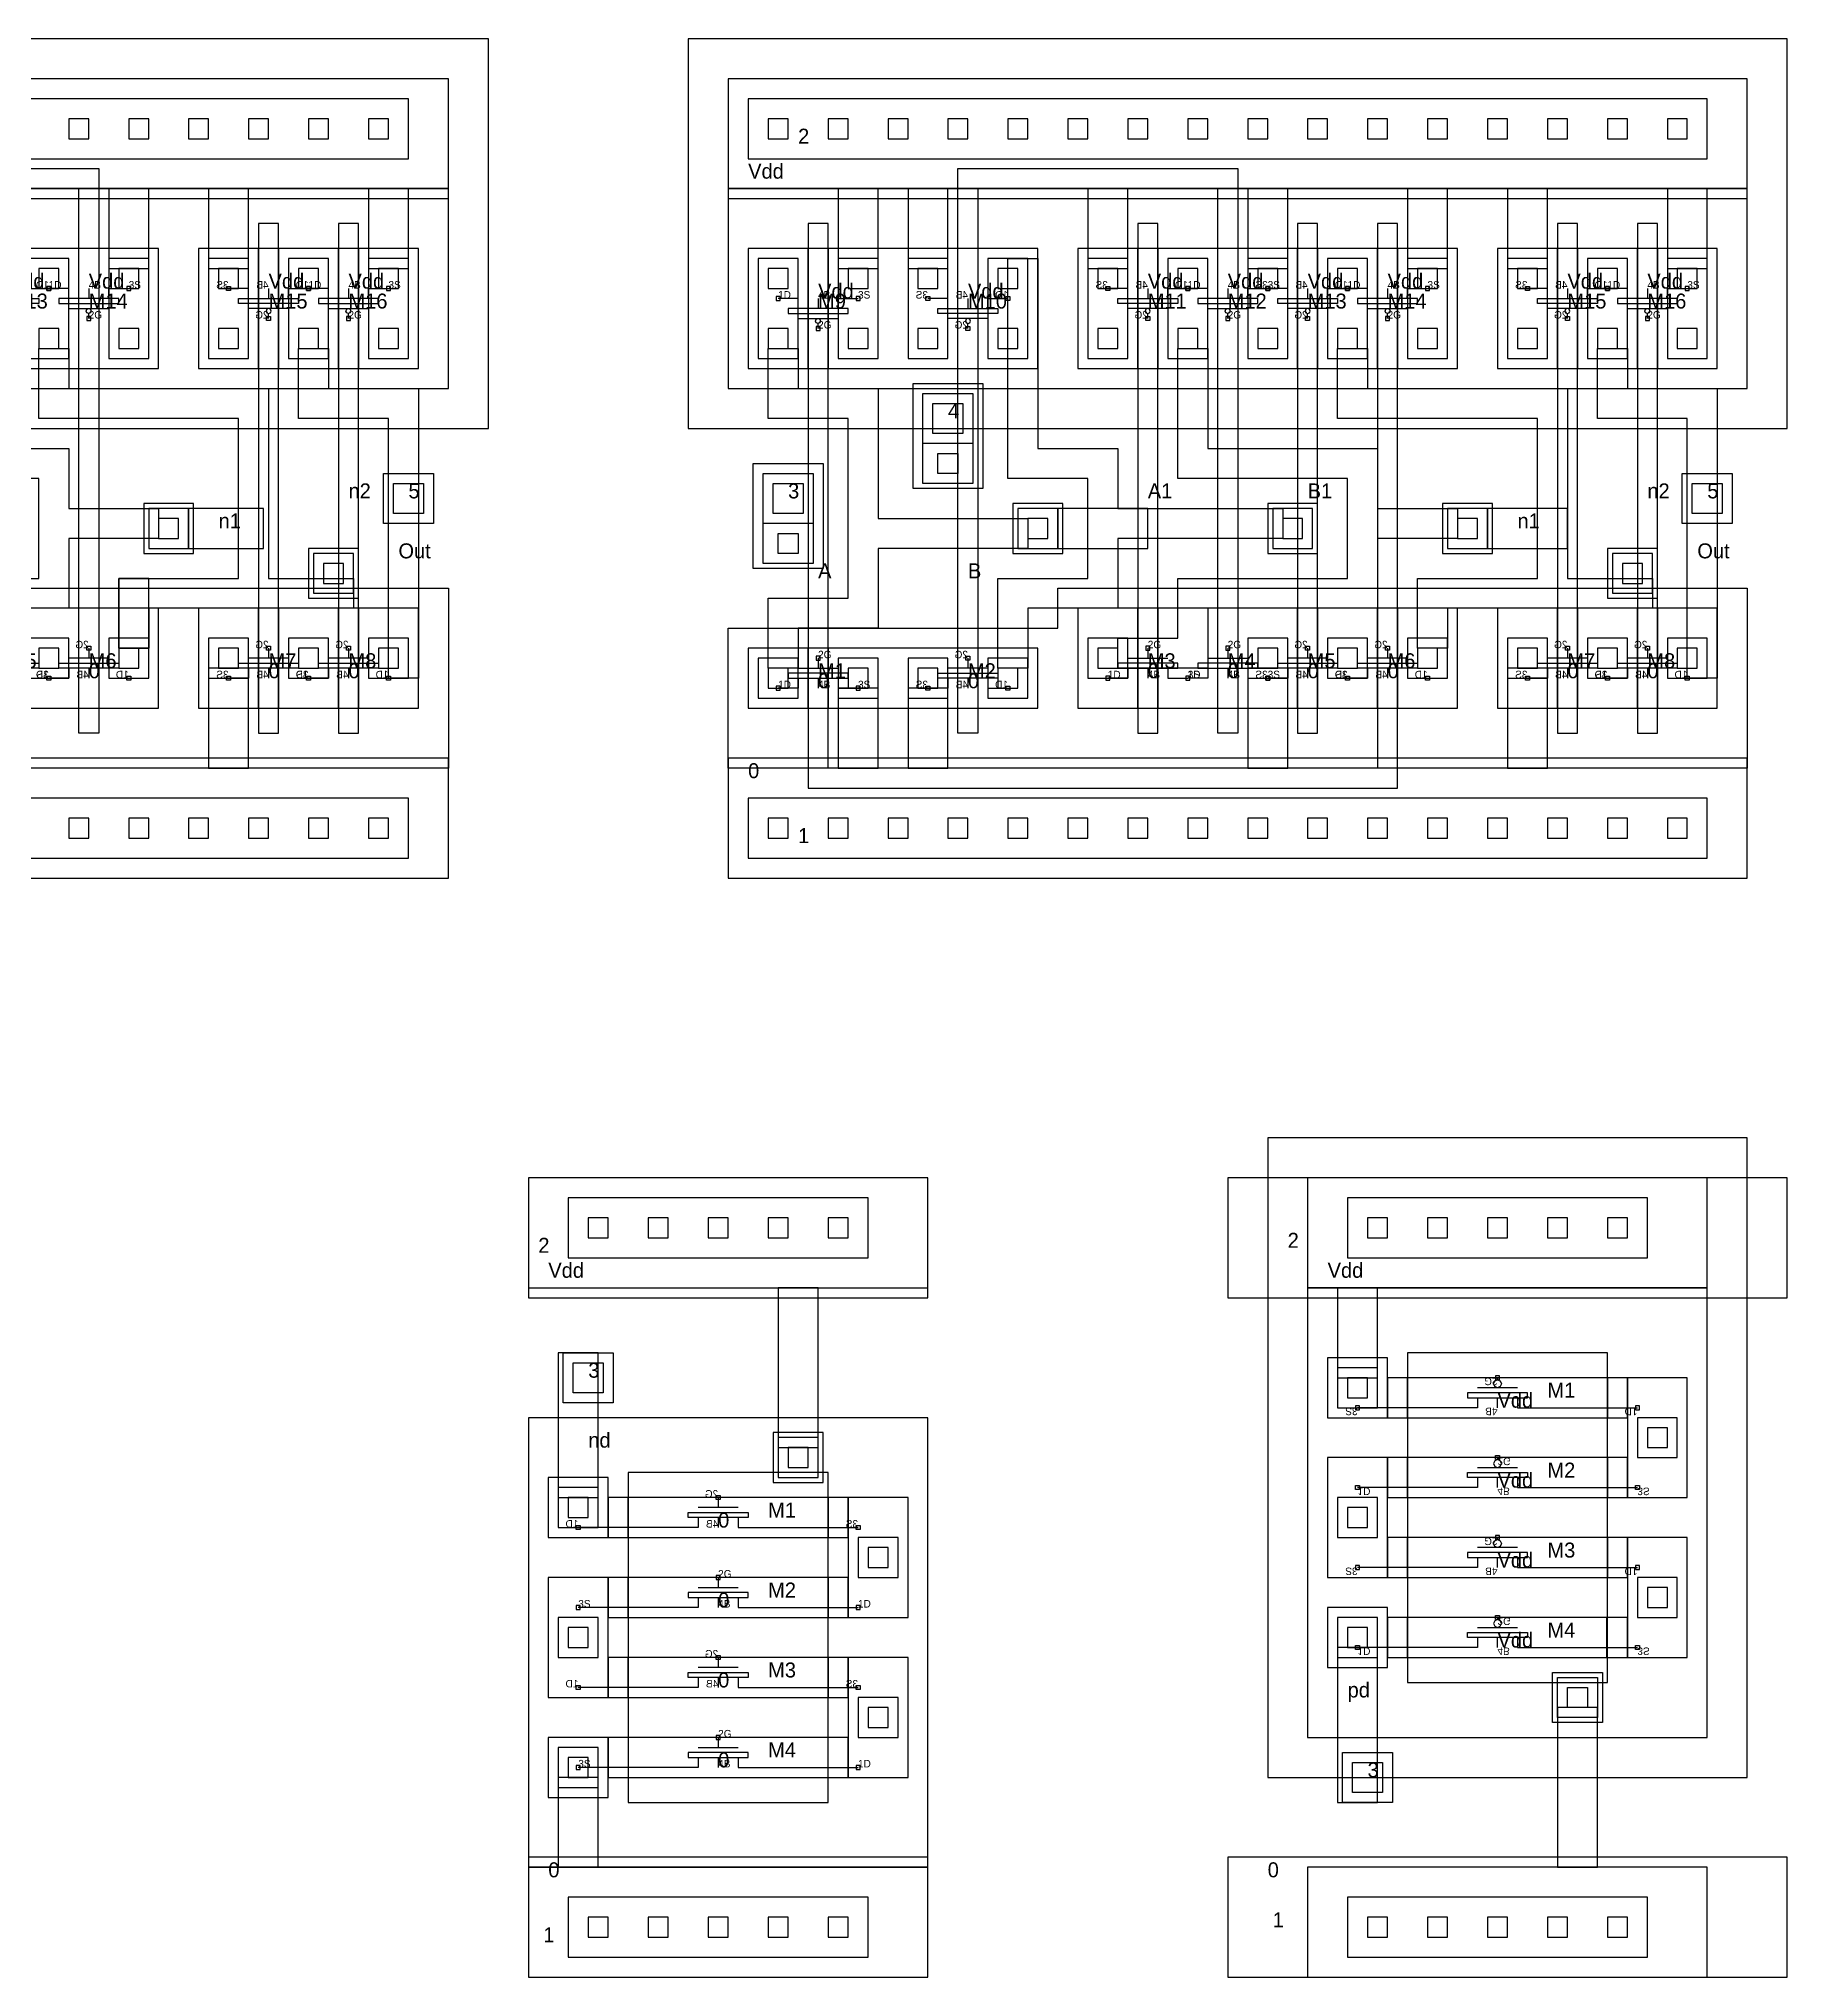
# Model space of a CAD drawing. Extents: x -4 to 794, y 0 to 644.
# Drawn here: x 561 to 736, y 340 to 534 of the extents above; entities that cross this region are included whole.
import ezdxf

# ---------------------------------------------------------------- set-up
doc = ezdxf.new("R2010")
doc.units = 0
for name, color, linetype in [('LAYER1', 7, 'CONTINUOUS'), ('LAYER10', 7, 'CONTINUOUS'), ('LAYER2', 7, 'CONTINUOUS'), ('LAYER25', 7, 'CONTINUOUS'), ('LAYER4', 7, 'CONTINUOUS'), ('LAYER42', 7, 'CONTINUOUS'), ('LAYER43', 7, 'CONTINUOUS'), ('LAYER44', 7, 'CONTINUOUS'), ('LAYER45', 7, 'CONTINUOUS'), ('LAYER46', 7, 'CONTINUOUS'), ('LAYER49', 7, 'CONTINUOUS'), ('LAYER5', 7, 'CONTINUOUS'), ('LAYER50', 7, 'CONTINUOUS'), ('LAYER51', 7, 'CONTINUOUS'), ('LAYER6', 7, 'CONTINUOUS'), ('LAYER8', 7, 'CONTINUOUS'), ('LAYER9', 7, 'CONTINUOUS')]:
    doc.layers.add(name, color=color, linetype=linetype)

# ---------------------------------------------------------------- blocks, each defined once
blk = doc.blocks.new('CCM1_1')
at = {"layer": 'LAYER25'}
blk.add_lwpolyline([(-1, -1), (1, -1), (1, 1), (-1, 1), (-1, -1)], dxfattribs=at)
at = {"layer": 'LAYER49'}
blk.add_lwpolyline([(-2, -2), (2, -2), (2, 2), (-2, 2), (-2, -2)], dxfattribs=at)
blk = doc.blocks.new('CCONT')
at = {"layer": 'LAYER25'}
blk.add_lwpolyline([(-1, -1), (1, -1), (1, 1), (-1, 1), (-1, -1)], dxfattribs=at)
blk = doc.blocks.new('CONT')
at = {"layer": 'LAYER25'}
blk.add_lwpolyline([(-1, -1), (1, -1), (1, 1), (-1, 1), (-1, -1)], dxfattribs=at)
blk = doc.blocks.new('M1V1M2')
at = {"layer": 'LAYER49'}
blk.add_lwpolyline([(-2.5, -2.5), (2.5, -2.5), (2.5, 2.5), (-2.5, 2.5), (-2.5, -2.5)], dxfattribs=at)
at = {"layer": 'LAYER50'}
blk.add_lwpolyline([(-1.5, -1.5), (1.5, -1.5), (1.5, 1.5), (-1.5, 1.5), (-1.5, -1.5)], dxfattribs=at)
at = {"layer": 'LAYER51'}
blk.add_lwpolyline([(-2.5, -2.5), (2.5, -2.5), (2.5, 2.5), (-2.5, 2.5), (-2.5, -2.5)], dxfattribs=at)
blk = doc.blocks.new('NMOS20X4_TOK')
at = {"layer": 'LAYER1'}
for points in [[(0, 2), (0, 1)], [(-2, 0), (-2, -1), (-14, -1)], [(-3, 0), (3, 0), (3, 0.5), (-3, 0.5), (-3, 0)], [(-2, 1), (2, 1)], [(0, 0), (0, -1)], [(2, 0), (2, -1), (14, -1)]]:
    blk.add_lwpolyline(points, dxfattribs=at)
at = {"layer": 'LAYER8'}
blk.add_lwpolyline([(-0.2, 1.8), (0.2, 1.8), (0.2, 2.2), (-0.2, 2.2), (-0.2, 1.8)], dxfattribs=at)
at = {"layer": 'LAYER9'}
for points in [[(-14.2, -1.2), (-13.8, -1.2), (-13.8, -0.8), (-14.2, -0.8), (-14.2, -1.2)], [(13.8, -1.2), (14.2, -1.2), (14.2, -0.8), (13.8, -0.8), (13.8, -1.2)]]:
    blk.add_lwpolyline(points, dxfattribs=at)
at = {"layer": 'LAYER5'}
for s, p in [('2G', (0, 2)), ('3S', (-14, -1)), ('4B', (0, -1)), ('1D', (14, -1))]:
    blk.add_text(s, height=0.75, dxfattribs=at).set_placement(p)
blk = doc.blocks.new('P1CCM1')
at = {"layer": 'LAYER25'}
blk.add_lwpolyline([(-1, -1), (1, -1), (1, 1), (-1, 1), (-1, -1)], dxfattribs=at)
at = {"layer": 'LAYER46'}
blk.add_lwpolyline([(-2.5, -2.5), (2.5, -2.5), (2.5, 2.5), (-2.5, 2.5), (-2.5, -2.5)], dxfattribs=at)
at = {"layer": 'LAYER49'}
blk.add_lwpolyline([(-2, -2), (2, -2), (2, 2), (-2, 2), (-2, -2)], dxfattribs=at)
blk = doc.blocks.new('SRCN1')
at = {"layer": 'LAYER43'}
for points in [[(4, 72), (34, 72), (34, 78), (4, 78), (4, 72)], [(2, 44), (8, 44), (8, 50), (2, 50), (2, 44)], [(8, 44), (32, 44), (32, 48), (8, 48), (8, 44)], [(32, 36), (38, 36), (38, 48), (32, 48), (32, 36)], [(2, 28), (8, 28), (8, 40), (2, 40), (2, 28)], [(8, 36), (32, 36), (32, 40), (8, 40), (8, 36)], [(8, 28), (32, 28), (32, 32), (8, 32), (8, 28)], [(32, 20), (38, 20), (38, 32), (32, 32), (32, 20)], [(2, 18), (8, 18), (8, 24), (2, 24), (2, 18)], [(8, 20), (32, 20), (32, 24), (8, 24), (8, 20)], [(4, 2), (34, 2), (34, 8), (4, 8), (4, 2)]]:
    blk.add_lwpolyline(points, dxfattribs=at)
at = {"layer": 'LAYER44'}
blk.add_lwpolyline([(0, 0), (40, 0), (40, 11), (0, 11), (0, 0)], dxfattribs=at)
at = {"layer": 'LAYER45'}
for points in [[(0, 69), (40, 69), (40, 80), (0, 80), (0, 69)], [(0, 11), (40, 11), (40, 56), (0, 56), (0, 11)]]:
    blk.add_lwpolyline(points, dxfattribs=at)
at = {"layer": 'LAYER46'}
blk.add_lwpolyline([(10, 17.5), (30, 17.5), (30, 50.5), (10, 50.5), (10, 17.5)], dxfattribs=at)
at = {"layer": 'LAYER49'}
for points in [[(0, 68), (40, 68), (40, 80), (0, 80), (0, 68)], [(25, 53), (29, 53), (29, 69), (25, 69), (25, 53)], [(3, 48), (7, 48), (7, 62.5), (3, 62.5), (3, 48)], [(3, 11), (7, 11), (7, 20), (3, 20), (3, 11)], [(0, 0), (40, 0), (40, 12), (0, 12), (0, 0)]]:
    blk.add_lwpolyline(points, dxfattribs=at)
at = {"layer": 'LAYER9'}
for points in [[(2, 44), (8, 44), (8, 50), (2, 50), (2, 44)], [(8, 44), (10, 44), (10, 48), (8, 48), (8, 44)], [(30, 44), (32, 44), (32, 48), (30, 48), (30, 44)], [(32, 36), (38, 36), (38, 48), (32, 48), (32, 36)], [(2, 28), (8, 28), (8, 40), (2, 40), (2, 28)], [(8, 36), (10, 36), (10, 40), (8, 40), (8, 36)], [(30, 36), (32, 36), (32, 40), (30, 40), (30, 36)], [(8, 28), (10, 28), (10, 32), (8, 32), (8, 28)], [(30, 28), (32, 28), (32, 32), (30, 32), (30, 28)], [(32, 20), (38, 20), (38, 32), (32, 32), (32, 20)], [(2, 18), (8, 18), (8, 24), (2, 24), (2, 18)]]:
    blk.add_lwpolyline(points, dxfattribs=at)
for name, p in [('CCONT', (7, 75)), ('CONT', (13, 75)), ('CONT', (19, 75)), ('CONT', (25, 75)), ('CONT', (31, 75)), ('P1CCM1', (27, 52)), ('NMOS20X4_TOK', (19, 38)), ('NMOS20X4_TOK', (19, 22)), ('CCONT', (7, 5)), ('CONT', (13, 5)), ('CONT', (19, 5)), ('CONT', (25, 5)), ('CONT', (31, 5))]:
    blk.add_blockref(name, p)
at = {"xscale": -1, "rotation": 90}
blk.add_blockref('M1V1M2', (6, 60), dxfattribs=at)
at = {"rotation": 90}
for p in [(5, 47), (35, 42), (5, 34), (35, 26), (5, 21)]:
    blk.add_blockref('CCM1_1', p, dxfattribs=at)
at = {"xscale": -1}
for p in [(19, 46), (19, 30)]:
    blk.add_blockref('NMOS20X4_TOK', p, dxfattribs=at)
at = {"layer": 'LAYER4'}
for s, p in [('Vdd', (2, 70)), ('nd', (6, 53)), ('0', (19, 45)), ('0', (19, 37)), ('0', (19, 29)), ('0', (19, 21)), ('0', (2, 10))]:
    blk.add_text(s, height=1.5, dxfattribs=at).set_placement(p)
at = {"layer": 'LAYER5'}
for s, p in [('2', (1, 72.5)), ('3', (6, 60)), ('1', (1.5, 3.5))]:
    blk.add_text(s, height=1.5, dxfattribs=at).set_placement(p)
at = {"layer": 'LAYER6'}
for s, p in [('M1', (24, 46)), ('M2', (24, 38)), ('M3', (24, 30)), ('M4', (24, 22))]:
    blk.add_text(s, height=1.5, dxfattribs=at).set_placement(p)
blk = doc.blocks.new('PMOS20X4_TOK')
at = {"layer": 'LAYER1'}
for points in [[(-2, 0), (-2, 1), (-14, 1)], [(-3, -0.5), (3, -0.5), (3, 0), (-3, 0), (-3, -0.5)], [(0, 1), (0, 0)], [(2, 0), (2, 1), (14, 1)], [(-2, -1), (2, -1)], [(0, -1), (0.28, -1.12), (0.4, -1.4), (0.28, -1.68), (0, -1.8), (-0.28, -1.68), (-0.4, -1.4), (-0.28, -1.12), (0, -1)], [(0, -2), (0, -1.8)]]:
    blk.add_lwpolyline(points, dxfattribs=at)
at = {"layer": 'LAYER10'}
for points in [[(-14.2, 0.8), (-13.8, 0.8), (-13.8, 1.2), (-14.2, 1.2), (-14.2, 0.8)], [(13.8, 0.8), (14.2, 0.8), (14.2, 1.2), (13.8, 1.2), (13.8, 0.8)]]:
    blk.add_lwpolyline(points, dxfattribs=at)
at = {"layer": 'LAYER8'}
blk.add_lwpolyline([(-0.2, -2.2), (0.2, -2.2), (0.2, -1.8), (-0.2, -1.8), (-0.2, -2.2)], dxfattribs=at)
at = {"layer": 'LAYER5'}
for s, p in [('1D', (-14, 1)), ('4B', (0, 1)), ('3S', (14, 1)), ('2G', (0, -2))]:
    blk.add_text(s, height=0.75, dxfattribs=at).set_placement(p)
blk = doc.blocks.new('SRCP1')
at = {"layer": 'LAYER10'}
for points in [[(10, 56), (16, 56), (16, 62), (10, 62), (10, 56)], [(16, 56), (18, 56), (18, 60), (16, 60), (16, 56)], [(38, 56), (40, 56), (40, 60), (38, 60), (38, 56)], [(40, 48), (46, 48), (46, 60), (40, 60), (40, 48)], [(10, 40), (16, 40), (16, 52), (10, 52), (10, 40)], [(16, 48), (18, 48), (18, 52), (16, 52), (16, 48)], [(38, 48), (40, 48), (40, 52), (38, 52), (38, 48)], [(16, 40), (18, 40), (18, 44), (16, 44), (16, 40)], [(38, 40), (40, 40), (40, 44), (38, 44), (38, 40)], [(40, 32), (46, 32), (46, 44), (40, 44), (40, 32)], [(10, 31), (16, 31), (16, 37), (10, 37), (10, 31)], [(16, 32), (18, 32), (18, 36), (16, 36), (16, 32)], [(37.9, 32), (40, 32), (40, 36), (37.9, 36), (37.9, 32)]]:
    blk.add_lwpolyline(points, dxfattribs=at)
at = {"layer": 'LAYER42'}
blk.add_lwpolyline([(4, 20), (52, 20), (52, 84), (4, 84), (4, 20)], dxfattribs=at)
at = {"layer": 'LAYER43'}
for points in [[(12, 72), (42, 72), (42, 78), (12, 78), (12, 72)], [(10, 56), (16, 56), (16, 62), (10, 62), (10, 56)], [(16, 56), (40, 56), (40, 60), (16, 60), (16, 56)], [(40, 48), (46, 48), (46, 60), (40, 60), (40, 48)], [(10, 40), (16, 40), (16, 52), (10, 52), (10, 40)], [(16, 48), (40, 48), (40, 52), (16, 52), (16, 48)], [(16, 40), (40, 40), (40, 44), (16, 44), (16, 40)], [(40, 32), (46, 32), (46, 44), (40, 44), (40, 32)], [(10, 31), (16, 31), (16, 37), (10, 37), (10, 31)], [(16, 32), (40, 32), (40, 36), (16, 36), (16, 32)], [(12, 2), (42, 2), (42, 8), (12, 8), (12, 2)]]:
    blk.add_lwpolyline(points, dxfattribs=at)
at = {"layer": 'LAYER44'}
for points in [[(8, 24), (48, 24), (48, 69), (8, 69), (8, 24)], [(8, 0), (48, 0), (48, 11), (8, 11), (8, 0)]]:
    blk.add_lwpolyline(points, dxfattribs=at)
at = {"layer": 'LAYER45'}
blk.add_lwpolyline([(8, 69), (48, 69), (48, 80), (8, 80), (8, 69)], dxfattribs=at)
at = {"layer": 'LAYER46'}
blk.add_lwpolyline([(18, 29.5), (38, 29.5), (38, 62.5), (18, 62.5), (18, 29.5)], dxfattribs=at)
at = {"layer": 'LAYER49'}
for points in [[(0, 68), (56, 68), (56, 80), (0, 80), (0, 68)], [(11, 60), (15, 60), (15, 69), (11, 69), (11, 60)], [(11, 17.5), (15, 17.5), (15, 33), (11, 33), (11, 17.5)], [(33, 11), (37, 11), (37, 27), (33, 27), (33, 11)], [(0, 0), (56, 0), (56, 12), (0, 12), (0, 0)]]:
    blk.add_lwpolyline(points, dxfattribs=at)
at = {"layer": 'LAYER9'}
for points in [[(10, 56), (16, 56), (16, 62), (10, 62), (10, 56)], [(10, 31), (16, 31), (16, 37), (10, 37), (10, 31)]]:
    blk.add_lwpolyline(points, dxfattribs=at)
for name, p in [('CCONT', (15, 75)), ('CONT', (21, 75)), ('CONT', (27, 75)), ('CONT', (33, 75)), ('CONT', (39, 75)), ('CCONT', (15, 5)), ('CONT', (21, 5)), ('CONT', (27, 5)), ('CONT', (33, 5)), ('CONT', (39, 5))]:
    blk.add_blockref(name, p)
for name, p, rotation in [('CCM1_1', (13, 59), 90), ('PMOS20X4_TOK', (27, 58), 180), ('CCM1_1', (43, 54), 90), ('CCM1_1', (13, 46), 90), ('PMOS20X4_TOK', (27, 42), 180), ('CCM1_1', (43, 38), 90), ('CCM1_1', (13, 34), 90)]:
    blk.add_blockref(name, p, dxfattribs=dict(rotation=rotation))
at = {"xscale": -1}
for name, p, rotation in [('PMOS20X4_TOK', (27, 50), 180), ('PMOS20X4_TOK', (27, 34), 180), ('P1CCM1', (35, 28), 180), ('M1V1M2', (14, 20), 90)]:
    blk.add_blockref(name, p, dxfattribs=dict(at, rotation=rotation))
at = {"layer": 'LAYER4'}
for s, p in [('Vdd', (10, 70)), ('Vdd', (27, 57)), ('Vdd', (27, 49)), ('Vdd', (27, 41)), ('Vdd', (27, 33)), ('pd', (12, 28)), ('0', (4, 10))]:
    blk.add_text(s, height=1.5, dxfattribs=at).set_placement(p)
at = {"layer": 'LAYER5'}
for s, p in [('2', (6, 73)), ('3', (14, 20)), ('1', (4.5, 5))]:
    blk.add_text(s, height=1.5, dxfattribs=at).set_placement(p)
at = {"layer": 'LAYER6'}
for s, p in [('M1', (32, 58)), ('M2', (32, 50)), ('M3', (32, 42)), ('M4', (32, 34))]:
    blk.add_text(s, height=1.5, dxfattribs=at).set_placement(p)
blk = doc.blocks.new('CCM1_2')
at = {"layer": 'LAYER25'}
for points in [[(-1, 5), (1, 5), (1, 7), (-1, 7), (-1, 5)], [(-1, -1), (1, -1), (1, 1), (-1, 1), (-1, -1)]]:
    blk.add_lwpolyline(points, dxfattribs=at)
at = {"layer": 'LAYER49'}
blk.add_lwpolyline([(-2, -2), (2, -2), (2, 8), (-2, 8), (-2, -2)], dxfattribs=at)
blk = doc.blocks.new('NMOS2X10_TOK')
at = {"layer": 'LAYER1'}
for points in [[(0, 2), (0, 1)], [(-2, 0), (-2, -1), (-4, -1)], [(-3, 0), (3, 0), (3, 0.5), (-3, 0.5), (-3, 0)], [(-2, 1), (2, 1)], [(0, 0), (0, -1)], [(2, 0), (2, -1), (4, -1)]]:
    blk.add_lwpolyline(points, dxfattribs=at)
at = {"layer": 'LAYER8'}
blk.add_lwpolyline([(-0.2, 1.8), (0.2, 1.8), (0.2, 2.2), (-0.2, 2.2), (-0.2, 1.8)], dxfattribs=at)
at = {"layer": 'LAYER9'}
for points in [[(-4.2, -1.2), (-3.8, -1.2), (-3.8, -0.8), (-4.2, -0.8), (-4.2, -1.2)], [(3.8, -1.2), (4.2, -1.2), (4.2, -0.8), (3.8, -0.8), (3.8, -1.2)]]:
    blk.add_lwpolyline(points, dxfattribs=at)
at = {"layer": 'LAYER5'}
for s, p in [('2G', (0, 2)), ('1D', (-4, -1)), ('4B', (0, -1)), ('3S', (4, -1))]:
    blk.add_text(s, height=0.75, dxfattribs=at).set_placement(p)
blk = doc.blocks.new('NMOS2X6_TOK')
at = {"layer": 'LAYER1'}
for points in [[(0, 2), (0, 1)], [(-2, 0), (-2, -1), (-4, -1)], [(-3, 0), (3, 0), (3, 0.5), (-3, 0.5), (-3, 0)], [(-2, 1), (2, 1)], [(0, 0), (0, -1)], [(2, 0), (2, -1), (4, -1)]]:
    blk.add_lwpolyline(points, dxfattribs=at)
at = {"layer": 'LAYER8'}
blk.add_lwpolyline([(-0.2, 1.8), (0.2, 1.8), (0.2, 2.2), (-0.2, 2.2), (-0.2, 1.8)], dxfattribs=at)
at = {"layer": 'LAYER9'}
for points in [[(-4.2, -1.2), (-3.8, -1.2), (-3.8, -0.8), (-4.2, -0.8), (-4.2, -1.2)], [(3.8, -1.2), (4.2, -1.2), (4.2, -0.8), (3.8, -0.8), (3.8, -1.2)]]:
    blk.add_lwpolyline(points, dxfattribs=at)
at = {"layer": 'LAYER5'}
for s, p in [('2G', (0, 2)), ('1D', (-4, -1)), ('4B', (0, -1)), ('3S', (4, -1))]:
    blk.add_text(s, height=0.75, dxfattribs=at).set_placement(p)
blk = doc.blocks.new('P1CCM1V1M2')
at = {"layer": 'LAYER25'}
blk.add_lwpolyline([(-1, -5.5), (1, -5.5), (1, -3.5), (-1, -3.5), (-1, -5.5)], dxfattribs=at)
at = {"layer": 'LAYER46'}
blk.add_lwpolyline([(-3.5, -7), (3.5, -7), (3.5, 3.5), (-3.5, 3.5), (-3.5, -7)], dxfattribs=at)
at = {"layer": 'LAYER49'}
blk.add_lwpolyline([(-2.5, -6.5), (2.5, -6.5), (2.5, 2.5), (-2.5, 2.5), (-2.5, -6.5)], dxfattribs=at)
at = {"layer": 'LAYER50'}
blk.add_lwpolyline([(-1.5, -1.5), (1.5, -1.5), (1.5, 1.5), (-1.5, 1.5), (-1.5, -1.5)], dxfattribs=at)
at = {"layer": 'LAYER51'}
blk.add_lwpolyline([(-2.5, -2.5), (2.5, -2.5), (2.5, 2.5), (-2.5, 2.5), (-2.5, -2.5)], dxfattribs=at)
blk = doc.blocks.new('PMOS2X12_TOK')
at = {"layer": 'LAYER1'}
for points in [[(-2, 0), (-2, 1), (-4, 1)], [(-3, -0.5), (3, -0.5), (3, 0), (-3, 0), (-3, -0.5)], [(0, 1), (0, 0)], [(2, 0), (2, 1), (4, 1)], [(-2, -1), (2, -1)], [(0, -1.5), (-0.18, -1.43), (-0.25, -1.25), (-0.18, -1.07), (0, -1), (0.18, -1.07), (0.25, -1.25), (0.18, -1.43), (0, -1.5)], [(0, -2), (0, -1.5)]]:
    blk.add_lwpolyline(points, dxfattribs=at)
at = {"layer": 'LAYER10'}
for points in [[(-4.2, 0.8), (-3.8, 0.8), (-3.8, 1.2), (-4.2, 1.2), (-4.2, 0.8)], [(3.8, 0.8), (4.2, 0.8), (4.2, 1.2), (3.8, 1.2), (3.8, 0.8)]]:
    blk.add_lwpolyline(points, dxfattribs=at)
at = {"layer": 'LAYER8'}
blk.add_lwpolyline([(-0.2, -2.2), (0.2, -2.2), (0.2, -1.8), (-0.2, -1.8), (-0.2, -2.2)], dxfattribs=at)
at = {"layer": 'LAYER5'}
for s, p in [('1D', (-4, 1)), ('4B', (0, 1)), ('3S', (4, 1)), ('2G', (0, -2))]:
    blk.add_text(s, height=0.75, dxfattribs=at).set_placement(p)
blk = doc.blocks.new('XNOR1')
at = {"layer": 'LAYER10'}
for points in [[(2, 51), (8, 51), (8, 63), (2, 63), (2, 51)], [(10, 51), (23, 51), (23, 63), (10, 63), (10, 51)], [(25, 51), (31, 51), (31, 63), (25, 63), (25, 51)], [(35, 51), (41, 51), (41, 63), (35, 63), (35, 51)], [(43, 51), (49, 51), (49, 63), (43, 63), (43, 51)], [(51, 51), (57, 51), (57, 63), (51, 63), (51, 51)], [(59, 51), (65, 51), (65, 63), (59, 63), (59, 51)], [(67, 51), (73, 51), (73, 63), (67, 63), (67, 51)], [(77, 51), (83, 51), (83, 63), (77, 63), (77, 51)], [(85, 51), (91, 51), (91, 63), (85, 63), (85, 51)], [(93, 51), (99, 51), (99, 63), (93, 63), (93, 51)]]:
    blk.add_lwpolyline(points, dxfattribs=at)
at = {"layer": 'LAYER42'}
blk.add_lwpolyline([(-4, 45), (106, 45), (106, 84), (-4, 84), (-4, 45)], dxfattribs=at)
at = {"layer": 'LAYER43'}
for points in [[(2, 72), (98, 72), (98, 78), (2, 78), (2, 72)], [(2, 51), (31, 51), (31, 63), (2, 63), (2, 51)], [(35, 51), (73, 51), (73, 63), (35, 63), (35, 51)], [(77, 51), (99, 51), (99, 63), (77, 63), (77, 51)], [(35, 17), (73, 17), (73, 27), (35, 27), (35, 17)], [(77, 17), (99, 17), (99, 27), (77, 27), (77, 17)], [(2, 17), (31, 17), (31, 23), (2, 23), (2, 17)], [(2, 2), (98, 2), (98, 8), (2, 8), (2, 2)]]:
    blk.add_lwpolyline(points, dxfattribs=at)
at = {"layer": 'LAYER44'}
for points in [[(0, 49), (102, 49), (102, 69), (0, 69), (0, 49)], [(0, 0), (102, 0), (102, 11), (0, 11), (0, 0)]]:
    blk.add_lwpolyline(points, dxfattribs=at)
at = {"layer": 'LAYER45'}
for points in [[(0, 69), (102, 69), (102, 80), (0, 80), (0, 69)], [(0, 11), (0, 25), (33, 25), (33, 29), (102, 29), (102, 11), (0, 11)]]:
    blk.add_lwpolyline(points, dxfattribs=at)
at = {"layer": 'LAYER46'}
for points in [[(23, 14.5), (23, 71), (67, 71), (67, 14.5), (65, 14.5), (65, 69), (25, 69), (25, 14.5), (23, 14.5)], [(8, 65.5), (8, 9), (59, 9), (59, 65.5), (57, 65.5), (57, 11), (10, 11), (10, 65.5), (8, 65.5)], [(41, 65.5), (41, 48), (41, 14.5), (43, 14.5), (43, 65.5), (41, 65.5)], [(49, 65.5), (49, 14.5), (51, 14.5), (51, 65.5), (49, 65.5)], [(83, 65.5), (83, 48), (83, 14.5), (85, 14.5), (85, 65.5), (83, 65.5)], [(91, 65.5), (91, 14.5), (93, 14.5), (93, 65.5), (91, 65.5)], [(33, 33), (41.5, 33), (41.5, 37), (33, 37), (33, 33)], [(76, 33), (83.5, 33), (83.5, 37), (76, 37), (76, 33)]]:
    blk.add_lwpolyline(points, dxfattribs=at)
at = {"layer": 'LAYER49'}
for points in [[(0, 68), (102, 68), (102, 80), (0, 80), (0, 68)], [(11, 61), (15, 61), (15, 69), (11, 69), (11, 61)], [(18, 61), (22, 61), (22, 69), (18, 69), (18, 61)], [(36, 61), (40, 61), (40, 69), (36, 69), (36, 61)], [(52, 61), (56, 61), (56, 69), (52, 69), (52, 61)], [(68, 61), (72, 61), (72, 69), (68, 69), (68, 61)], [(78, 61), (82, 61), (82, 69), (78, 69), (78, 61)], [(94, 61), (98, 61), (98, 69), (94, 69), (94, 61)], [(28, 62), (31, 62), (31, 43), (39, 43), (39, 37), (49, 37), (49, 34), (39, 34), (39, 27), (30, 27), (30, 21), (27, 21), (27, 30), (36, 30), (36, 40), (28, 40), (28, 62)], [(4, 53), (7, 53), (7, 49), (15, 49), (15, 36), (30, 36), (30, 33), (15, 33), (15, 25), (7, 25), (7, 21), (4, 21), (4, 28), (12, 28), (12, 46), (4, 46), (4, 53)], [(45, 53), (48, 53), (48, 43), (64, 43), (64, 37), (73, 37), (73, 34), (64, 34), (64, 27), (48, 27), (48, 21), (39, 21), (39, 24), (45, 24), (45, 30), (61, 30), (61, 40), (45, 40), (45, 53)], [(61, 53), (64, 53), (64, 49), (84, 49), (84, 30), (92.5, 30), (92.5, 27), (72, 27), (72, 23), (69, 23), (69, 30), (81, 30), (81, 46), (61, 46), (61, 53)], [(87, 53), (90, 53), (90, 49), (99, 49), (99, 20), (96, 20), (96, 46), (87, 46), (87, 53)], [(69, 23), (72, 23), (72, 30), (69, 30), (69, 23)], [(52, 11), (56, 11), (56, 21), (52, 21), (52, 11)], [(78, 11), (82, 11), (82, 21), (78, 21), (78, 11)], [(11, 11), (15, 11), (15, 19), (11, 19), (11, 11)], [(18, 11), (22, 11), (22, 19), (18, 19), (18, 11)], [(0, 0), (102, 0), (102, 12), (0, 12), (0, 0)]]:
    blk.add_lwpolyline(points, dxfattribs=at)
at = {"layer": 'LAYER9'}
for points in [[(35, 17), (41, 17), (41, 27), (35, 27), (35, 17)], [(43, 17), (49, 17), (49, 27), (43, 27), (43, 17)], [(51, 17), (57, 17), (57, 27), (51, 27), (51, 17)], [(59, 17), (65, 17), (65, 27), (59, 27), (59, 17)], [(67, 17), (73, 17), (73, 27), (67, 27), (67, 17)], [(77, 17), (83, 17), (83, 27), (77, 27), (77, 17)], [(85, 17), (91, 17), (91, 27), (85, 27), (85, 17)], [(93, 17), (99, 17), (99, 27), (93, 27), (93, 17)], [(2, 17), (8, 17), (8, 23), (2, 23), (2, 17)], [(10, 17), (23, 17), (23, 23), (10, 23), (10, 17)], [(25, 17), (31, 17), (31, 23), (25, 23), (25, 17)]]:
    blk.add_lwpolyline(points, dxfattribs=at)
for name, p in [('CCONT', (5, 75)), ('CONT', (11, 75)), ('CONT', (17, 75)), ('CONT', (23, 75)), ('CONT', (29, 75)), ('CONT', (35, 75)), ('CONT', (41, 75)), ('CONT', (47, 75)), ('CONT', (53, 75)), ('CONT', (59, 75)), ('CONT', (65, 75)), ('CONT', (71, 75)), ('CONT', (77, 75)), ('CONT', (83, 75)), ('CONT', (89, 75)), ('CONT', (95, 75)), ('CCM1_2', (5, 54)), ('CCM1_2', (13, 54)), ('CCM1_2', (20, 54)), ('CCM1_2', (28, 54)), ('CCM1_2', (38, 54)), ('CCM1_2', (46, 54)), ('CCM1_2', (54, 54)), ('CCM1_2', (62, 54)), ('CCM1_2', (70, 54)), ('CCM1_2', (80, 54)), ('CCM1_2', (88, 54)), ('CCM1_2', (96, 54)), ('PMOS2X12_TOK', (9, 57)), ('PMOS2X12_TOK', (50, 58)), ('PMOS2X12_TOK', (66, 58)), ('PMOS2X12_TOK', (92, 58)), ('P1CCM1', (31, 35)), ('P1CCM1', (50, 35)), ('P1CCM1', (74, 35)), ('P1CCM1', (90.5, 30.5)), ('CCM1_1', (38, 22)), ('NMOS2X10_TOK', (42, 21)), ('NMOS2X10_TOK', (50, 21)), ('CCM1_1', (54, 22)), ('CCM1_1', (62, 22)), ('CCM1_1', (70, 22)), ('CCM1_1', (80, 22)), ('CCM1_1', (88, 22)), ('CCM1_1', (96, 22)), ('CCM1_1', (5, 20)), ('NMOS2X6_TOK', (9, 20)), ('CCM1_1', (13, 20)), ('CCM1_1', (20, 20)), ('CCM1_1', (28, 20)), ('CCONT', (5, 5)), ('CONT', (11, 5)), ('CONT', (17, 5)), ('CONT', (23, 5)), ('CONT', (29, 5)), ('CONT', (35, 5)), ('CONT', (41, 5)), ('CONT', (47, 5)), ('CONT', (53, 5)), ('CONT', (59, 5)), ('CONT', (65, 5)), ('CONT', (71, 5)), ('CONT', (77, 5)), ('CONT', (83, 5)), ('CONT', (89, 5)), ('CONT', (95, 5))]:
    blk.add_blockref(name, p)
at = {"xscale": -1}
for name, p in [('PMOS2X12_TOK', (24, 57)), ('PMOS2X12_TOK', (42, 58)), ('PMOS2X12_TOK', (58, 58)), ('PMOS2X12_TOK', (84, 58)), ('P1CCM1V1M2', (22, 46)), ('P1CCM1V1M2', (6, 38)), ('M1V1M2', (98, 38)), ('NMOS2X10_TOK', (58, 21)), ('NMOS2X10_TOK', (66, 21)), ('NMOS2X10_TOK', (84, 21)), ('NMOS2X10_TOK', (92, 21)), ('NMOS2X6_TOK', (24, 20))]:
    blk.add_blockref(name, p, dxfattribs=at)
at = {"layer": 'LAYER2'}
for s, p in [('B_', (50, 38)), ('n2', (92, 38)), ('A_', (34, 35)), ('n1', (79, 35))]:
    blk.add_text(s, height=1.5, dxfattribs=at).set_placement(p)
at = {"layer": 'LAYER4'}
for s, p in [('Vdd', (2, 70)), ('Vdd', (42, 59)), ('Vdd', (50, 59)), ('Vdd', (58, 59)), ('Vdd', (66, 59)), ('Vdd', (84, 59)), ('Vdd', (92, 59)), ('Vdd', (9, 58)), ('Vdd', (24, 58)), ('Out', (97, 32)), ('A', (9, 30)), ('B', (24, 30)), ('0', (42, 20)), ('0', (50, 20)), ('0', (58, 20)), ('0', (66, 20)), ('0', (84, 20)), ('0', (92, 20)), ('0', (9, 19)), ('0', (24, 19)), ('0', (2, 10))]:
    blk.add_text(s, height=1.5, dxfattribs=at).set_placement(p)
at = {"layer": 'LAYER5'}
for s, p in [('2', (7, 73.5)), ('4', (22, 46)), ('3', (6, 38)), ('5', (98, 38)), ('1', (7, 3.5))]:
    blk.add_text(s, height=1.5, dxfattribs=at).set_placement(p)
at = {"layer": 'LAYER6'}
for s, p in [('M9', (9, 57)), ('M10', (24, 57)), ('M11', (42, 57)), ('M12', (50, 57)), ('M13', (58, 57)), ('M14', (66, 57)), ('M15', (84, 57)), ('M16', (92, 57)), ('M1', (9, 20)), ('M2', (24, 20)), ('M3', (42, 21)), ('M4', (50, 21)), ('M5', (58, 21)), ('M6', (66, 21)), ('M7', (84, 21)), ('M8', (92, 21))]:
    blk.add_text(s, height=1.5, dxfattribs=at).set_placement(p)
blk = doc.blocks.new('XOR1')
at = {"layer": 'LAYER10'}
for points in [[(2, 51), (8, 51), (8, 63), (2, 63), (2, 51)], [(10, 51), (23, 51), (23, 63), (10, 63), (10, 51)], [(25, 51), (31, 51), (31, 63), (25, 63), (25, 51)], [(35, 51), (41, 51), (41, 63), (35, 63), (35, 51)], [(43, 51), (49, 51), (49, 63), (43, 63), (43, 51)], [(51, 51), (57, 51), (57, 63), (51, 63), (51, 51)], [(59, 51), (65, 51), (65, 63), (59, 63), (59, 51)], [(67, 51), (73, 51), (73, 63), (67, 63), (67, 51)], [(77, 51), (83, 51), (83, 63), (77, 63), (77, 51)], [(85, 51), (91, 51), (91, 63), (85, 63), (85, 51)], [(93, 51), (99, 51), (99, 63), (93, 63), (93, 51)]]:
    blk.add_lwpolyline(points, dxfattribs=at)
at = {"layer": 'LAYER42'}
blk.add_lwpolyline([(-4, 45), (106, 45), (106, 84), (-4, 84), (-4, 45)], dxfattribs=at)
at = {"layer": 'LAYER43'}
for points in [[(2, 72), (98, 72), (98, 78), (2, 78), (2, 72)], [(2, 51), (31, 51), (31, 63), (2, 63), (2, 51)], [(35, 51), (73, 51), (73, 63), (35, 63), (35, 51)], [(77, 51), (99, 51), (99, 63), (77, 63), (77, 51)], [(35, 17), (73, 17), (73, 27), (35, 27), (35, 17)], [(77, 17), (99, 17), (99, 27), (77, 27), (77, 17)], [(2, 17), (31, 17), (31, 23), (2, 23), (2, 17)], [(2, 2), (98, 2), (98, 8), (2, 8), (2, 2)]]:
    blk.add_lwpolyline(points, dxfattribs=at)
at = {"layer": 'LAYER44'}
for points in [[(0, 49), (102, 49), (102, 69), (0, 69), (0, 49)], [(0, 0), (102, 0), (102, 11), (0, 11), (0, 0)]]:
    blk.add_lwpolyline(points, dxfattribs=at)
at = {"layer": 'LAYER45'}
for points in [[(0, 69), (102, 69), (102, 80), (0, 80), (0, 69)], [(0, 11), (0, 25), (33, 25), (33, 29), (102, 29), (102, 11), (0, 11)]]:
    blk.add_lwpolyline(points, dxfattribs=at)
at = {"layer": 'LAYER46'}
for points in [[(23, 14.5), (23, 71), (51, 71), (51, 14.5), (49, 14.5), (49, 69), (25, 69), (25, 14.5), (23, 14.5)], [(8, 65.5), (8, 9), (67, 9), (67, 65.5), (65, 65.5), (65, 11), (10, 11), (10, 65.5), (8, 65.5)], [(41, 65.5), (41, 48), (41, 14.5), (43, 14.5), (43, 65.5), (41, 65.5)], [(57, 65.5), (57, 46), (57, 14.5), (59, 14.5), (59, 65.5), (57, 65.5)], [(83, 65.5), (83, 48), (83, 14.5), (85, 14.5), (85, 65.5), (83, 65.5)], [(91, 65.5), (91, 14.5), (93, 14.5), (93, 65.5), (91, 65.5)], [(33, 33), (42, 33), (42, 37), (33, 37), (33, 33)], [(76, 33), (84, 33), (84, 37), (76, 37), (76, 33)]]:
    blk.add_lwpolyline(points, dxfattribs=at)
at = {"layer": 'LAYER49'}
for points in [[(0, 68), (102, 68), (102, 80), (0, 80), (0, 68)], [(11, 61), (15, 61), (15, 69), (11, 69), (11, 61)], [(18, 61), (22, 61), (22, 69), (18, 69), (18, 61)], [(36, 61), (40, 61), (40, 69), (36, 69), (36, 61)], [(52, 61), (56, 61), (56, 69), (52, 69), (52, 61)], [(68, 61), (72, 61), (72, 69), (68, 69), (68, 61)], [(78, 61), (82, 61), (82, 69), (78, 69), (78, 61)], [(94, 61), (98, 61), (98, 69), (94, 69), (94, 61)], [(28, 62), (31, 62), (31, 43), (39, 43), (39, 37), (55.5, 37), (55.5, 34), (39, 34), (39, 27), (30, 27), (30, 21), (27, 21), (27, 30), (36, 30), (36, 40), (28, 40), (28, 62)], [(4, 53), (7, 53), (7, 49), (15, 49), (15, 36), (30, 36), (30, 33), (15, 33), (15, 25), (7, 25), (7, 21), (4, 21), (4, 28), (12, 28), (12, 46), (4, 46), (4, 53)], [(45, 53), (48, 53), (48, 43), (65, 43), (65, 37), (73, 37), (73, 34), (65, 34), (65, 27), (48, 27), (48, 21), (39, 21), (39, 24), (45, 24), (45, 30), (62, 30), (62, 40), (45, 40), (45, 53)], [(61, 53), (64, 53), (64, 49), (84, 49), (84, 30), (92.5, 30), (92.5, 27), (72, 27), (72, 23), (69, 23), (69, 30), (81, 30), (81, 46), (61, 46), (61, 53)], [(87, 53), (90, 53), (90, 49), (99, 49), (99, 20), (96, 20), (96, 46), (87, 46), (87, 53)], [(52, 11), (56, 11), (56, 21), (52, 21), (52, 11)], [(78, 11), (82, 11), (82, 21), (78, 21), (78, 11)], [(11, 11), (15, 11), (15, 19), (11, 19), (11, 11)], [(18, 11), (22, 11), (22, 19), (18, 19), (18, 11)], [(0, 0), (102, 0), (102, 12), (0, 12), (0, 0)]]:
    blk.add_lwpolyline(points, dxfattribs=at)
at = {"layer": 'LAYER9'}
for points in [[(35, 17), (41, 17), (41, 27), (35, 27), (35, 17)], [(43, 17), (49, 17), (49, 27), (43, 27), (43, 17)], [(51, 17), (57, 17), (57, 27), (51, 27), (51, 17)], [(59, 17), (65, 17), (65, 27), (59, 27), (59, 17)], [(67, 17), (73, 17), (73, 27), (67, 27), (67, 17)], [(77, 17), (83, 17), (83, 27), (77, 27), (77, 17)], [(85, 17), (91, 17), (91, 27), (85, 27), (85, 17)], [(93, 17), (99, 17), (99, 27), (93, 27), (93, 17)], [(2, 17), (8, 17), (8, 23), (2, 23), (2, 17)], [(10, 17), (23, 17), (23, 23), (10, 23), (10, 17)], [(25, 17), (31, 17), (31, 23), (25, 23), (25, 17)]]:
    blk.add_lwpolyline(points, dxfattribs=at)
for name, p in [('CCONT', (5, 75)), ('CONT', (11, 75)), ('CONT', (17, 75)), ('CONT', (23, 75)), ('CONT', (29, 75)), ('CONT', (35, 75)), ('CONT', (41, 75)), ('CONT', (47, 75)), ('CONT', (53, 75)), ('CONT', (59, 75)), ('CONT', (65, 75)), ('CONT', (71, 75)), ('CONT', (77, 75)), ('CONT', (83, 75)), ('CONT', (89, 75)), ('CONT', (95, 75)), ('CCM1_2', (5, 54)), ('CCM1_2', (13, 54)), ('CCM1_2', (20, 54)), ('CCM1_2', (28, 54)), ('CCM1_2', (38, 54)), ('CCM1_2', (46, 54)), ('CCM1_2', (54, 54)), ('CCM1_2', (62, 54)), ('CCM1_2', (70, 54)), ('CCM1_2', (80, 54)), ('CCM1_2', (88, 54)), ('CCM1_2', (96, 54)), ('PMOS2X12_TOK', (9, 57)), ('PMOS2X12_TOK', (50, 58)), ('PMOS2X12_TOK', (66, 58)), ('PMOS2X12_TOK', (92, 58)), ('P1CCM1', (31, 35)), ('P1CCM1', (56.5, 35)), ('P1CCM1', (74, 35)), ('P1CCM1', (90.5, 30.5)), ('CCM1_1', (38, 22)), ('NMOS2X10_TOK', (42, 21)), ('NMOS2X10_TOK', (50, 21)), ('CCM1_1', (54, 22)), ('CCM1_1', (62, 22)), ('CCM1_1', (70, 22)), ('CCM1_1', (80, 22)), ('CCM1_1', (88, 22)), ('CCM1_1', (96, 22)), ('CCM1_1', (5, 20)), ('NMOS2X6_TOK', (9, 20)), ('CCM1_1', (13, 20)), ('CCM1_1', (20, 20)), ('CCM1_1', (28, 20)), ('CCONT', (5, 5)), ('CONT', (11, 5)), ('CONT', (17, 5)), ('CONT', (23, 5)), ('CONT', (29, 5)), ('CONT', (35, 5)), ('CONT', (41, 5)), ('CONT', (47, 5)), ('CONT', (53, 5)), ('CONT', (59, 5)), ('CONT', (65, 5)), ('CONT', (71, 5)), ('CONT', (77, 5)), ('CONT', (83, 5)), ('CONT', (89, 5)), ('CONT', (95, 5))]:
    blk.add_blockref(name, p)
at = {"xscale": -1}
for name, p in [('PMOS2X12_TOK', (24, 57)), ('PMOS2X12_TOK', (42, 58)), ('PMOS2X12_TOK', (58, 58)), ('PMOS2X12_TOK', (84, 58)), ('P1CCM1V1M2', (22, 46)), ('P1CCM1V1M2', (6, 38)), ('M1V1M2', (98, 38)), ('NMOS2X10_TOK', (58, 21)), ('NMOS2X10_TOK', (66, 21)), ('NMOS2X10_TOK', (84, 21)), ('NMOS2X10_TOK', (92, 21)), ('NMOS2X6_TOK', (24, 20))]:
    blk.add_blockref(name, p, dxfattribs=at)
at = {"layer": 'LAYER2'}
for s, p in [('A1', (42, 38)), ('B1', (58, 38)), ('n2', (92, 38)), ('n1', (79, 35))]:
    blk.add_text(s, height=1.5, dxfattribs=at).set_placement(p)
at = {"layer": 'LAYER4'}
for s, p in [('Vdd', (2, 70)), ('Vdd', (42, 59)), ('Vdd', (50, 59)), ('Vdd', (58, 59)), ('Vdd', (66, 59)), ('Vdd', (84, 59)), ('Vdd', (92, 59)), ('Vdd', (9, 58)), ('Vdd', (24, 58)), ('Out', (97, 32)), ('A', (9, 30)), ('B', (24, 30)), ('0', (42, 20)), ('0', (50, 20)), ('0', (58, 20)), ('0', (66, 20)), ('0', (84, 20)), ('0', (92, 20)), ('0', (9, 19)), ('0', (24, 19)), ('0', (2, 10))]:
    blk.add_text(s, height=1.5, dxfattribs=at).set_placement(p)
at = {"layer": 'LAYER5'}
for s, p in [('2', (7, 73.5)), ('4', (22, 46)), ('3', (6, 38)), ('5', (98, 38)), ('1', (7, 3.5))]:
    blk.add_text(s, height=1.5, dxfattribs=at).set_placement(p)
at = {"layer": 'LAYER6'}
for s, p in [('M9', (9, 57)), ('M10', (24, 57)), ('M11', (42, 57)), ('M12', (50, 57)), ('M13', (58, 57)), ('M14', (66, 57)), ('M15', (84, 57)), ('M16', (92, 57)), ('M1', (9, 20)), ('M2', (24, 20)), ('M3', (42, 21)), ('M4', (50, 21)), ('M5', (58, 21)), ('M6', (66, 21)), ('M7', (84, 21)), ('M8', (92, 21))]:
    blk.add_text(s, height=1.5, dxfattribs=at).set_placement(p)

msp = doc.modelspace()

# ---------------------------------------------------------------- block references
for name, p in [('XNOR1', (500, 450)), ('XOR1', (630, 450)), ('SRCP1', (680, 340)), ('SRCN1', (610, 340))]:
    msp.add_blockref(name, p)

doc.saveas('drawing.dxf')
